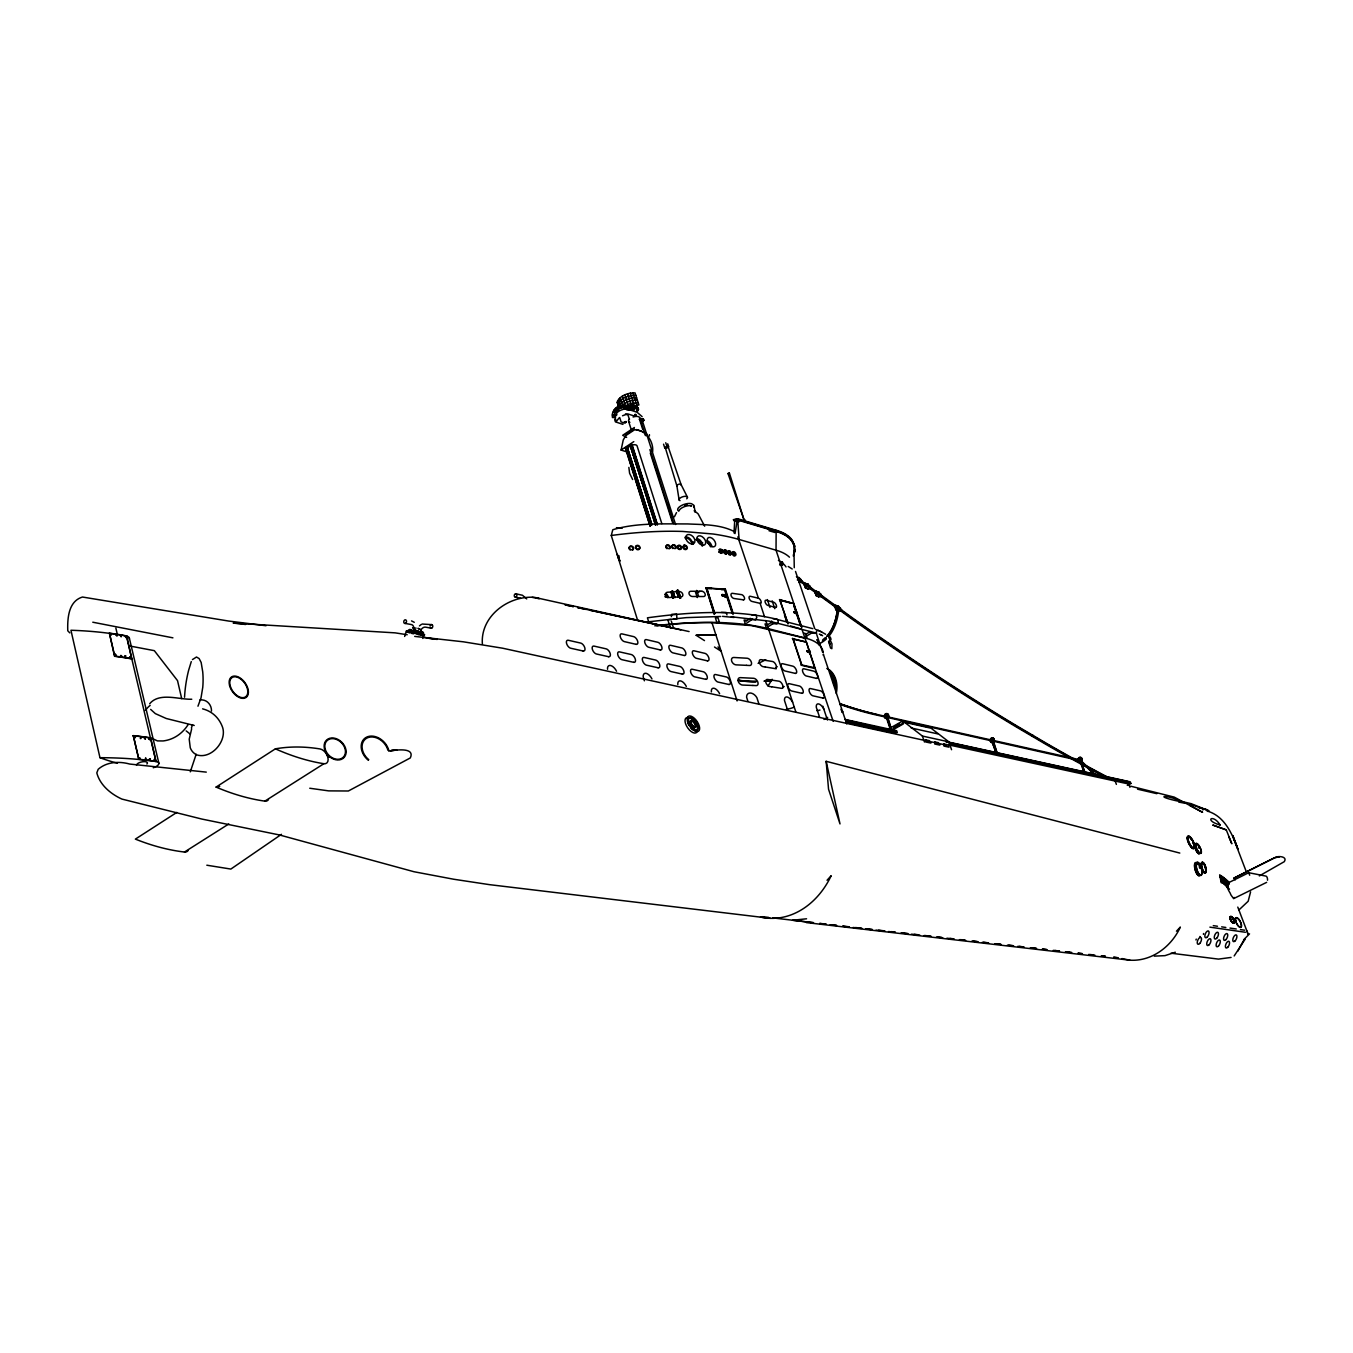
<?xml version="1.0" encoding="UTF-8"?>
<svg xmlns="http://www.w3.org/2000/svg" width="1353" height="1353" viewBox="0 0 1353 1353"><rect width="100%" height="100%" fill="white"/><g stroke="black" fill="none" stroke-linecap="round" stroke-linejoin="round"><path stroke-width="1.5" d="M1079.271 760.606L1079.271 758.745M794.262 567.685L793.907 545.699M482.395 644.282C480.095 616.342 508.491 595.252 534.553 597.366L689.1 631.563M1250.578 891.898L1248.176 901.25L1239.01 909.892M642.134 416.656L637.077 412.242L625.762 408.538L620.773 410.179A9.251 4.245 -17.5 0 0 617.086 412.648L615.514 415.405M733.986 532.964L734.78 519.67L737.453 519.129L776.148 530.714A88.03 35.482 -17.9 0 1 791.319 540.033M637.5 619.962L611.268 535.484L612.791 529.733C636.536 522.647 662.75 523.983 687.578 523.932C702.9 524.676 719.492 524.288 733.478 531.171M155.02 760.572L154.107 759.439L155.071 760.538M149.168 739.262L150.217 739.262M728.1 473.618L729.385 473.076L744.37 520.871L727.982 473.482L729.385 473.076M794.414 552.058L794.566 550.84L794.059 553.326M794.499 545.513L795.175 550.671L793.264 555.948M149.354 759.219L150.166 758.695M150.42 758.982L149.405 759.185M145.329 739.026L144.247 738.129L145.38 739.009M130.581 656.425L130.751 657.355M130.869 657.068L129.685 656.746M125.93 637.517L125.829 636.35M145.853 759.287L145.87 758.221M140.915 738.569L140.56 737.52M125.203 656.543L125.981 656.087L124.797 655.63M140.289 738.552L140.746 737.605M138.953 758.12L139.9 757.731L139.697 758.847M134.353 737.52L135.452 737.673M114.904 654.362L116.02 655.106L115.259 653.939M111.318 634.642L110.236 634.692L110.878 633.897M111.25 634.828L110.845 633.931M637.364 410.822L638.278 408.2L636.789 406.526L632.172 405.021L628.739 406.509A10.993 5.057 -17.6 0 0 626.743 407.777M638.261 409.925L638.176 407.879M615.463 414.83L615.547 417.401L612.469 417.519C610.846 409.333 619.319 403.752 626.862 406.035L622.887 406.204M735.017 533.589L737.453 519.129M671.325 616.68L671.832 614.296L676.635 614.076L676.906 618.93L673.405 619.234M626.388 451.767L621.095 450.059L623.243 439.979L625.779 435.615L634.489 429.831C645.888 429.628 653.905 441.619 652.603 451.784M636.586 397.731C629.923 397.562 621.112 400.285 618.744 407.118L619.133 408.285L617.205 402.281C619.556 395.448 628.367 392.708 635.031 392.894L638.904 404.97L628.722 406.999L624.866 394.907M1234.156 897.428L1233.564 898.51L1231.247 895.432A81.687 13.209 -83.1 0 1 1230.181 893.115L1229.776 892.473A87.776 15.475 85 0 1 1226.867 886.553L1226.681 883.644L1248.734 872.719L1266.002 876.118A3.095 1.37 84.1 0 1 1267.524 880.211M647.444 436.275L647.478 435.345M887.483 716.058L891.035 728.032M991.309 739.803L991.242 740.954M996.89 752.167L993.203 740.243M1080.946 759.946L1080.946 758.915M649.372 436.021L649.423 434.668M693.768 507.206L693.768 505.126L691.552 503.705A8.169 3.467 -17.8 0 0 681.32 505.582A8.169 3.467 -17.8 0 0 678.377 510.927M793.754 552.43L794.11 551.161M834.209 685.328L833.465 681.269L833.854 685.227M404.632 636.468L406.357 631.107L408.657 631.107M409.384 630.346L411.211 629.94L409.57 630.447M410.077 629.483C411.16 633.272 437.07 635.031 414.373 630.853M410.027 630.312L410.855 629.737M414.931 632.392L412.75 631.868L413.815 628.536A5.564 3.771 -65.4 0 0 411.38 624.562L405.291 623.445M415.642 631.141L414.847 629.991L415.98 630.447L415.27 631.276M415.083 631.225L415.625 630.244M417.316 630.904L417.333 632.308M418.162 632.46L416.995 632.054L418.094 631.377L418.128 632.477L417.214 632.054M418.449 631.58L417.587 632.257M418.567 631.225L420.36 632.037L417.062 631.902M422.204 632.933C420.749 631.191 423.557 633.086 421.612 632.747M422.407 632.866L421.781 631.648M422.559 631.902L422.018 632.883M422.796 638.447L423.827 635.234L422.44 634.692M191.686 728.777L189.217 739.161L190.266 747.786A30.798 19.213 -47.9 0 0 196.912 754.923C211.254 759.456 227.05 741.258 222.619 727.44A53.274 38.239 -50.8 0 0 205.132 709.598L202.595 708.837M190.299 771.836L196.168 754.281M827.41 636.248A86.778 46.137 67.3 0 0 837.422 608.613L837.761 607.615L838.945 608.461A87.336 46.408 67.3 0 1 828.882 636.248M842.496 712.49L840.923 709.276M191.399 727.965L192.6 724.65M650.083 526.165L625.407 448.232L627.454 447.657M639.377 419.278L641.677 418.635L675.587 524.49M191.28 661.617L188.659 670.192A52.953 19.737 -82.4 0 0 184.549 697.235M628.722 447.471L626.727 447.742L628.418 447.758M629.991 445.036L655.985 524.49M632.054 444.613L631.208 445.272A5.192 2.317 -17.5 0 1 637.026 445.78L661.82 523.611M793.467 554.662L794.346 552.312M197.961 706.215L201.022 697.877L202.764 687.307A30.24 10.452 89.3 0 0 202.73 671.883L201.157 662.463L199.111 658.556L196.489 657.017L192.447 659.587M149.118 738.975L150.014 738.941M888.126 717.293L888.363 716.819A2.503 2.063 -77.4 0 0 886.942 713.555A2.503 2.063 -77.4 0 0 884.372 716.058A2.503 2.063 -77.4 0 0 886.689 718.46L886.993 718.325A2.3 1.894 -77.4 0 1 884.862 716.126A2.3 1.894 -77.4 0 1 887.213 713.826A2.3 1.894 -77.4 0 1 888.532 716.819L887.805 716.633A2.114 1.742 -77.4 0 0 886.604 713.877A2.114 1.742 -77.4 0 0 884.439 715.991A2.114 1.742 -77.4 0 0 886.384 718.02L887.28 717.073L886.384 717.428M1249.546 933.841L1243.61 939.794M993.119 740.598L993.508 740.784A2.013 1.691 -77.5 0 0 992.324 738.163A2.013 1.691 -77.5 0 0 990.227 740.159A2.385 2.013 -77.5 0 0 992.409 742.509L992.984 741.19L992.138 741.529M993.085 740.937L994.167 740.954A2.182 1.843 -77.5 0 0 992.882 738.112A2.182 1.843 -77.5 0 0 990.599 740.277A2.182 1.843 -77.5 0 0 992.679 742.374L992.256 742.273M1081.047 759.946L1079.17 760.065M839.875 703.729A354.909 97.974 36.9 0 0 875.526 714.13L1081.335 760.115A1.911 1.657 -77.6 0 0 1080.168 757.612A1.911 1.657 -77.6 0 0 1078.138 759.523A1.911 1.657 -77.6 0 0 1080.015 761.367L1080.793 760.504L1079.998 760.843M1081.385 760.471L1081.385 758.61L1079.694 758.17M1081.622 760.724L1081.943 760.285A2.08 1.793 -77.6 0 0 1080.759 757.579A2.08 1.793 -77.6 0 0 1078.493 759.439M125.541 636.214L125.643 637.466M674.403 516.795L676.517 512.584M886.486 717.969L887.28 717.073M992.29 742.56L992.984 741.19M1080.117 761.333L1080.793 760.504M120.907 635.589L120.552 636.282M121.161 636.891L121.212 635.724M116.138 635.098L117.288 635.893L116.189 635.369M1237.809 951.176L1243.322 940.944M636.773 410.72L637.77 409.316L636.384 407.811L632.172 406.441L630.126 407.287M1245.301 938.948L1234.173 955.945M768.03 686.005L772.174 679.274M816.823 631.208L815.419 633.424L811.107 632.697M613.839 410.179L618.456 410.01C622.16 403.465 629.923 399.727 637.364 400.15M149.659 703.763C159.4 691.975 179.053 699.738 191.771 699.23M188.152 724.633L186.426 727.102A52.209 41.233 72.3 0 1 163.053 740.954L157.438 740.903L151.824 738.281M797.323 579.997L799.166 577.63L802.329 581.519L798.93 582.399L801.162 579.524L798.591 579.727M804.088 585.156L805.475 583.38L808.198 584.31L811.326 588.183L807.944 589.062L805.424 587.862L803.885 583.498L805.475 583.38M807.944 589.062L810.176 586.204M814.861 593.02L816.248 591.244L818.954 592.174L822.049 596.013L818.7 596.893L816.197 595.709L814.641 591.362L816.248 591.244M816.197 595.709L818.954 592.174M818.7 596.893L820.916 594.052M834.547 607.176L835.917 605.417L838.606 606.33L841.667 610.118L838.336 611.015L835.866 609.848L834.327 605.518L835.917 605.417M835.866 609.848L838.606 606.33L834.327 605.518M838.336 611.015L840.551 608.173M145.38 710.376L147.629 707.687A30.155 26.214 71.1 0 1 150.166 705.387M829.338 641.356L831.046 639.309L830.252 636.975M827.038 880.262L831.199 875.695A79.489 63.794 -81.3 0 1 760.487 917.03M1176.45 931.202L1180.34 927.059C1171.529 946.491 1151.877 961.56 1129.907 960.19L806.337 922.594M1248.734 872.719L1249.698 875.239M150.234 739.871L149.32 739.601M419.464 625.898L421.24 624.511M134.319 736.945L135.368 737.334M714.198 614.347L706.097 587.946L725.377 589.215L733.157 613.213M714.553 613.738L706.756 588.335L714.858 613.467M711.103 588.403L724.988 589.671M619.15 417.857L616.275 421.527L615.125 417.891M1191.181 803.682L1190.082 804.24L1208.973 810.802L1191.181 803.682L1181.084 801.331M721.267 589.096L725.022 589.485L733.055 614.533M721.927 594.677L726.003 594.66L726.054 596.098L722.299 595.861L721.927 594.677L724.43 594.846L725.191 597.18L726.426 597.265L726.054 596.098M722.299 595.861L726.375 595.827M724.43 594.846L726.003 594.66M725.191 597.18L726.426 597.265M667.756 447.843L667.317 446.744L665.355 447.843L676.889 485.896L679.121 499.967M721.437 589.604L725.377 589.215M734.104 617.475L722.519 616.359M615.311 408.318L619.928 408.166L623.801 406.137M621.467 408.116L625.34 406.086M423.827 635.234L422.948 635.335M423.878 634.692L420.952 633.492M696.66 593.307L700.076 591.193M746.061 621.247L750.272 618.287M109.407 633.153L114.531 656.273A255.632 99.243 -11.5 0 1 131.816 658.945L126.675 635.944A254.821 100.646 -11.3 0 0 109.407 633.153L114.751 656.12A255.632 99.259 -11.5 0 1 132.053 658.776M746.687 623.175L752.302 619.234M281.475 834.327L230.856 869.066L206.823 865.21M126.675 635.944L126.438 636.096A254.821 100.646 -11.3 0 0 70.948 630.261L99.97 757.697A274.744 112.587 -14.3 0 0 117.423 763.227M406.949 631.851L409.655 632.9M156.238 761.384A259.286 92.867 -12.1 0 0 138.818 759.287L133.304 735.626A258.457 94.355 -11.9 0 1 150.69 737.859L156.001 761.536A8.575 3.281 -13 0 1 153.278 767.777M150.69 737.859L150.454 738.011A258.44 94.338 -11.9 0 0 133.068 735.778M634.405 427.497L622.701 435.294L626.625 437.391M625.475 434.719L634.185 428.918M621.095 450.059L633.813 441.636M782.863 564.573L782.338 564.928A77.104 30.764 -17.8 0 0 781.763 561.647M663.545 444.19L664.678 447.674L666.877 446.219L668.72 446.811M176.803 812.409L135.385 839.114A241.866 152.534 53 0 0 184.465 852.035A7.983 5.243 56.5 0 0 188.185 850.428M216.091 787.091L275.403 748.835A264.224 166.808 60.8 0 1 320.069 748.953A8.253 5.023 56.9 0 1 327.832 757.274A8.253 5.023 56.9 0 1 323.891 763.718L264.85 801.128A246.584 148.745 53.5 0 1 216.091 787.091A260.3 169.903 60.9 0 1 219.693 786.465M184.465 852.035L228.775 823.977M718.883 552.109L722.417 549.893M766.897 625.187L771.498 622.329M767.523 627.099L773.662 623.293M793.315 603.438L779.429 599.717L793.602 603.523L801.433 626.963M793.89 611.962L797.103 612.452L797.069 613.839L793.89 611.962L795.767 612.452L797.052 615.209L795.767 612.452M794.262 613.095L797.475 613.586M797.103 612.452L795.361 612.689M801.669 629.162L790.609 625.982M802.058 629.619L833.177 721.335M792.317 638.565L806.219 642.049M792.706 639.022L806.489 642.134L814.658 668.078M1235.204 879.89L1233.818 878.182L1274.847 857.667C1278.061 855.536 1287.802 856.398 1284.352 861.624L1259.322 875.932M806.828 650.742L810.041 651.199L810.007 652.586L806.828 650.742L808.688 651.199L809.99 653.989L808.688 651.199M807.217 651.892L810.43 652.349M808.282 651.453L810.041 651.199M801.297 664.864L815.081 667.841M801.162 665.202L815.047 668.534M805.441 634.439L810.176 631.682M806.067 636.316L812.375 632.646M824.011 719.458L827.664 717.378M841.921 712.05L842.834 711.526M885.995 730.417L902.299 721.2L926.568 726.646M893.589 727.085L899.052 724.007M951.565 749.714L948.825 741.833L931.118 728.235L904.599 722.299L890.223 730.417L890.95 732.328M892.371 730.096L903.263 723.973L902.299 721.2M634.912 415.472L635.741 414.492L634.845 414.475M635.149 415.422L636.079 415.946L634.269 415.912M626.219 422.39L625.915 421.443L624.443 422.846L626.185 421.899L624.139 421.899M642.878 421.003L641.643 419.548L643.402 419.092L643.74 420.529L641.982 420.986M643.402 419.092L641.948 420.495L641.643 419.548M1081.842 760.285A2.266 1.962 -77.6 0 0 1080.455 757.308A2.266 1.962 -77.6 0 0 1078.037 759.574A2.266 1.962 -77.6 0 0 1080.269 761.756L1080.506 761.638A2.08 1.793 -77.6 0 1 1078.612 760.504M625.424 405.917L630.667 403.532L638.142 402.568M1127.286 785.383L1130.888 783.488L1130.279 781.831L946.643 741.664M1226.275 829.879L1212.981 825.11L1226.275 829.879L1231.822 843.765L1228.862 836.915M1237.268 847.468L1232.803 835.579L1238.012 849.295C1232.279 834.226 1224.972 816.772 1208.28 811.377M1233.818 878.182L1274.272 857.937L1278.484 856.973L1276.251 857.176M744.708 520.99C747.634 518.909 740.801 520.82 744.065 521.176M1233.716 898.578L1266.645 882.359M622.532 415.76L627.691 413.883L634.54 416.098M640.764 419.531L641.677 418.635M422.102 624.037L431.607 624.612M145.6 758.001L145.295 759.033M992.239 742.053L992.138 742.087A2.013 1.691 -77.5 0 1 990.227 740.159A2.385 2.013 -77.5 0 1 992.628 737.842A2.385 2.013 -77.5 0 1 994.049 740.954M993.017 741.698L991.242 741.309M1079.728 758.509L1081.132 759.337M1080.827 760.978L1078.679 759.76L1080.506 758.458M631.208 405.782L637.077 407.422L638.565 409.096M620.723 406.238L615.378 410.111L614.008 417.468M622.262 406.188L618.372 408.217L615.919 412.327L612.841 412.428M1175.317 952.224L1165.001 955.641L1154.227 956.131M1231.078 957.434L1218.461 959.108L1170.988 953.205M794.211 544.413L791.911 539.796A88.638 35.719 -17.9 0 0 776.656 530.393L737.791 518.774L733.326 519.687L737.453 521.768M733.63 520.617L738.095 519.704L776.943 531.323A88.655 35.702 -17.9 0 1 792.198 540.71L793.348 542.502M792.757 542.722L791.64 540.929A88.046 35.449 -17.9 0 0 776.47 531.611L737.757 520.059L735.085 520.601L739.076 521.801M786.364 709.243L790.101 708.566A65.857 52.513 -76.1 0 0 794.059 707.23M993.812 741.41L993.609 739.212L992.172 738.721M388.632 751.084C394.788 750.137 415.54 746.788 410.297 757.951L348.364 790.998L328.678 790.879L309.752 788.241M390.307 750.763L395.161 750.188L391.288 750.441M656.932 625.813L677.498 623.818A253.89 92.275 -16.5 0 1 711.949 622.634L751.744 625.61L805.458 638.312M837.422 608.613L838.945 608.461M806.557 918.788L792.554 920.277L813.542 922.695L772.58 917.875M532.152 597.349L538.731 598.466M670.817 619.488L667.824 619.742L670.428 628.063M886.063 717.462L887.094 716.769L890.46 728.506M802.329 581.519L801.551 582.517M810.548 589.181L811.326 588.183M821.271 597.011L822.049 596.013M992.713 738.67L990.87 739.668L991.664 741.579M991.817 741.562L996.315 752.606M840.889 611.116L841.667 610.118M413.528 627.538L412.564 627.978L416.064 628.13M612.385 414.931L617.002 414.762M696.169 635.284L715.889 634.878L696.169 635.284L704.49 640.612M625.39 408.149L633.052 407.896L634.642 409.688L626.98 409.959L621.348 406.238L629.027 406.001L633.052 407.896M617.12 406.982L631.141 406.627M619.184 406.289L629.027 406.001M720.659 616.478L686.191 617.628L648.662 621.788L647.427 617.814C690.436 611.894 734.899 609.121 777.485 619.386L778.279 621.788L776.926 624.071L772.445 623.429L771.65 621.027M666.319 448.333L665.372 448.029M410.044 630.955C404.429 630.955 425.282 635.234 422.051 633.373M423.168 634.692L424.69 634.76L422.593 633.931M407.913 631.191L407.422 631.513M643.707 420.039L642.506 419.075M721.403 612.368L726.189 612.503L726.984 614.955M705.792 588.217L711.526 588.504L706.452 588.606M635.809 395.313C629.145 395.127 620.334 397.867 617.983 404.699L618.372 405.866M751.355 614.702L756.006 615.141L756.801 617.56L755.583 619.894L750.949 619.454M773.003 618.744L775.151 618.845M731.313 616.765L769.079 621.112L816.806 633.204M616.427 527.687L622.262 528.177M199.956 699.991C206.569 698.994 211.711 704.693 211.491 711.052M423.709 634.895L416.047 633.593M206.282 772.123L129.736 764.056C119.149 761.13 106.786 761.705 98.194 769.282L96.807 772.867C99.97 785.095 110.845 794.042 121.905 799.082L201.834 819.055L279.513 834.97L414.018 871.738L453.678 879.23L489.431 884.642L770.483 918.332M411.211 629.94L409.655 629.433M415.98 630.447L414.779 630.143M409.485 630.278L410.974 630.718L409.993 630.413M418.026 631.547L417.316 631.124M422.914 632.105L421.358 631.597M414.694 636.4L463.369 641.812L502.623 648.205L946.221 745.131M853.066 927.481L861.404 928.429M865.582 928.902L871.839 929.629M876 930.103L884.338 931.05M888.515 931.524L894.773 932.251M901.03 932.961L907.288 933.671M911.448 934.162L919.803 935.109M923.964 935.583L930.221 936.293M936.479 937.02L942.737 937.73M946.914 938.204L953.155 938.931M959.412 939.642L965.67 940.352M971.928 941.062L978.185 941.789M982.363 942.263L988.62 942.973M994.878 943.701L1001.135 944.411M1007.376 945.121L1013.634 945.832M1017.811 946.322L1024.069 947.032M1030.326 947.743L1036.584 948.47M1042.842 949.18L1047.002 949.654M1053.26 950.364L1059.517 951.091M1065.775 951.802L1069.952 952.275M1078.29 953.239L1082.451 953.713M1088.708 954.423L1092.886 954.897M1105.401 956.334L1101.224 955.861L1105.316 956.317M245.654 624.494L233.19 623.073L395.228 632.866L407.219 634.743M819.85 923.406L826.142 924.133M832.433 924.86L836.628 925.351M842.936 926.078L849.227 926.805M855.519 927.532L861.827 928.259M866.021 928.733L872.313 929.46M878.621 930.188L884.913 930.915M891.204 931.642L895.415 932.116M901.707 932.843L907.998 933.57M914.307 934.297L918.501 934.788M924.792 935.515L931.101 936.225M937.392 936.952L941.587 937.443M949.992 938.407L954.186 938.897M960.478 939.625L964.672 940.098M973.078 941.079L977.272 941.553M983.563 942.28L987.775 942.77M996.163 943.734L1000.357 944.208M1008.763 945.189L1012.957 945.662M1019.249 946.39L1023.46 946.88M1031.849 947.844L1036.043 948.335M1042.351 949.062L1046.545 949.535M1054.934 950.499L1059.145 950.99M1065.437 951.717L1071.728 952.444M1078.037 953.172L1082.231 953.645M1090.619 954.609L1094.814 955.1M762.585 916.691L768.589 917.402M819.681 923.507L825.939 924.251M830.116 924.759L836.374 925.503M842.631 926.247L848.889 927.008M266.017 625.729L228.505 621.027L82.482 597.028C68.343 601.273 67.379 618.473 67.768 630.786L69.815 632.9M690.436 505.684L691.654 505.904A7.425 3.146 -17.8 0 0 684.043 506.817A7.425 3.146 -17.8 0 0 679.037 510.944M746.349 620.317L744.082 620.012L745.604 624.714M428.969 638.379L435.091 639.225M422.424 634.76L413.832 633.153M421.713 635.217L418.026 634.658M1209.903 927.143L1245.403 932.268M1213.286 925.638L1217.463 926.247M1221.641 926.856L1225.818 927.465M1229.995 928.073L1236.27 928.987M1240.447 929.596L1244.625 930.204M423.218 637.246L437.205 639.445M413.578 630.684L408.369 630.16L409.621 630.633M431.539 628.249L425.535 627.149A5.53 3.738 -65.5 0 0 420.986 629.838C423.709 636.079 413.561 631.276 419.041 633.018M129.803 646.007L154.327 650.658L177.531 680.644L181.708 698.672M1178.751 802.075L1184.416 803.158M92.782 622.211L172.913 637.838M515.375 597.163L520.719 598.246M1121.908 958.567L1129.907 960.19M515.781 593.781L522.478 595.269L526.723 598.939M565.25 604.876L573.469 606.634L565.317 604.943M577.596 607.514L668.162 626.929M577.697 607.615L585.95 609.391M590.077 610.288L680.83 629.855M904.599 722.299L922.408 736.066L948.825 741.833M845.168 719.458L896.684 730.738L897.31 732.582L845.794 721.352M845.625 719.847L894.942 731.483M945.781 741.748L1114.246 778.584M1116.191 779.007L1127.81 781.544L1129.958 787.311M1108.395 778.06L1112.504 778.956M1120.369 780.681L1124.242 781.527M949.332 743.913L1130.888 783.488M846.572 722.688L895.585 733.343M948.774 744.894L1128.723 784.013M414.204 633.339L406.357 631.107M411.498 633.339L413.612 633.813M911.161 727.982L937.646 733.85M767.016 624.325L765.02 623.885L766.542 628.536M1137.569 789.188L1156.832 793.67M760.115 603.353L751.997 601.442A2.943 1.573 56.3 0 1 749.224 598.5A2.943 1.573 56.3 0 1 750.289 596.284L758.424 598.212A2.943 1.387 58.7 0 1 761.012 601.256A2.943 1.387 58.7 0 1 760.115 603.353L764.513 616.697M412.039 632.866L408.454 631.952M992.138 741.427L991.242 740.429M886.401 717.327C883.543 717.75 885.792 712.574 887.433 715.196M411.532 620.909L414.272 622.295M194.223 725.479L166.284 718.511L155.341 713.623L150.673 709.412M775.929 619.133L812.764 628.655M826.159 761.316L840.01 823.926L828.543 789.205L826.159 761.316L1179.816 853.066M791.285 603.252L779.818 600.174L788.055 623.513M421.121 632.392L422.051 632.764M805.221 637.618L807.031 638.126L806.016 635.064M1130.702 786.194L1174.252 797.12L1202.597 812.324L1189.845 805.458M803.699 633.035L805.509 633.542M781.493 564.387L779.937 563.947L780.427 565.419M611.268 535.484A251.54 98.668 -16.4 0 1 682.69 531.441L713.132 534.012A248.834 97.67 -16.4 0 1 739.093 539.475L776.03 550.197A88.909 35.313 -17.8 0 1 789.442 557.182M768.961 530.714L774.931 532.49M627.488 406.052L633.119 409.739M625.965 406.103L631.58 409.807M624.426 406.154L630.041 409.858M1084.785 773.307L1080.151 760.098L1081.148 760.521M1222.638 881.885C1216.296 879.23 1232.262 888.701 1222.791 882.308M1222.013 878.385C1214.216 872.871 1232.752 887.094 1221.844 877.962M1222.266 880.076C1215.924 877.404 1231.89 886.908 1222.419 880.499M1221.404 876.152C1215.062 873.446 1231.044 883.035 1221.573 876.558M636.113 429.544L643.825 431.996L647.191 434.448M664.678 447.674L666.522 448.266M421.459 632.578L422.44 632.832M637.686 409.08L637.99 410.5L636.671 408.707L632.477 407.338L631.885 405.528M622.955 424.368L615.378 421.848L614.668 419.582M796.427 576.682L799.166 577.63M815.538 629.433L819.258 630.836M418.111 631.563L416.842 630.988M888.295 717.276L887.585 717.073M820.442 631.361L825.634 634.253M819.36 634.1L821.711 635.115M818.091 630.329L821.609 631.868M623.615 422.948L621.044 421.798L619.691 417.519M625.458 413.933L628.012 415.1L629.382 419.362M420.14 629.466C423.218 630.786 415.202 626.929 418.838 628.841M820.527 634.608L822.607 635.724M121.635 655.647L120.518 655.478M788.207 566.467L792.215 568.987M992.476 738.789L993.254 739.668M886.147 717.259L885.927 715.077L887.636 715.788M714.485 647.005L721.149 651.267L717.986 646.92M625.001 406.83L628.519 409.908M821.153 596.081L839.131 609.002M840.754 610.186L852.052 618.304A2477.343 645.855 51.8 0 0 1016.069 726.003L1046.072 743.66A2477.867 645.939 51.8 0 0 1110.728 779.193M797.374 577.849L852.965 618.253A2478.51 645.719 51.8 0 0 1016.999 726.003L1047.019 743.676A2478.51 645.719 51.8 0 0 1111.659 779.227M804.426 583.803L798.118 579.135L795.53 571.456M810.43 588.251L814.929 591.565M798.236 580.065L852.204 619.251A2478.933 646.328 51.8 0 0 1016.306 726.967L1046.343 744.624A2478.933 646.328 51.8 0 0 1103.642 776.284M186.156 730.874L190.198 734.104M1228.456 887.094L1226.156 885.403M1228.253 885.2L1225.784 883.035L1228.423 885.674M1229.167 884.338L1225.463 881.074L1228.118 883.712M1228.744 881.868L1225.04 878.587L1226.241 886.181L1229.505 889.209M814.641 591.362L815.758 592.411M1095.22 774.559L1080.607 760.234L1085.275 773.087M1080.151 760.098L1094.915 774.576M1094.881 775.151L1080.151 760.707L875.645 714.841A355.484 98.177 36.9 0 1 839.942 704.423M637.398 408.166L636.096 406.898L636.671 408.707M992.747 738.958L993.322 739.973M828.662 637.043L831.977 643.825L831.858 648.696L830.573 648.053L828.56 641.17M632.629 479.52L629.602 473.262L628.857 467.411M704.676 526.199L698.148 513.886L694.224 510.571L695.256 512.212L694.055 506.107M617.323 554.409L618.017 556.201M687.442 497.16L681.049 484.509L668.264 447.048M737.825 536.887L758.424 598.212M1247.517 932.995L1248.159 934.297L1237.792 907.102M1233.479 838.217L1246.062 871.129M792.452 541.809L793.619 544.616M1115.904 778.685L1116.529 780.36M1114.551 779.413L1116.394 784.385M1080.303 760.301L1084.937 772.918M1079.812 760.521L1083.685 771.464M619.065 558.4L618.541 557.081L618.997 558.857M992.831 741.156L996.823 752.369M992.442 740.97L996.434 752.183M991.952 741.207L995.876 752.64M618 556.81L618.71 558.586L617.323 554.561M619.065 555.846L619.048 556.455M922.408 736.066L924.471 742.036M619.184 559.398L619.928 561.258L619.42 559.482M891.762 729.656L892.405 731.516M887.162 717.039L890.984 728.269M886.722 716.836L890.545 728.049M886.198 717.09L889.986 728.54M794.871 549.775L795.175 550.671M798.676 580.809L814.709 628.57M816.722 634.54L822.725 652.467M823.402 654.446L846.724 723.923M776.639 530.41L776.943 531.323M776.148 530.714L776.03 550.197L801.839 627.504M793.94 605.315L800.181 624.004M793.839 605.721L800.367 625.255M809.229 651.672L809.99 653.989M794.296 611.708L794.668 612.858M807.234 650.505L807.623 651.656M617.205 402.281L617.611 403.448M822.844 706.215L827.444 720.033M819.495 716.989L816.333 707.45A6.816 3.23 60 0 1 818.65 703.932A6.816 3.23 60 0 1 823.859 709.124M793.129 638.785L801.703 664.627M779.835 599.48L787.953 623.936M792.74 638.328L801.568 664.949M785.028 615.903L786.989 621.805M784.419 614.769L786.922 622.295M772.157 600.833L774.779 608.698M767.388 599.582L769.975 607.429M737.791 518.774L738.095 519.704M765.764 620.52L795.801 711.847M787.683 710.274L784.52 700.617A7.053 3.535 59.1 0 1 787.125 696.998A7.053 3.535 59.1 0 1 792.638 702.207M724.65 589.942L732.091 612.892M725.343 595.202L726.104 597.536M758.762 703.509L756.868 697.658A7.154 4.702 52.4 0 0 750.306 693.007A7.154 4.702 52.4 0 0 746.619 697.302L747.888 701.209M722.248 594.424L722.637 595.591M667.722 443.801L668.568 446.372M665.744 442.735L666.877 446.219M706.097 587.946L714.502 614.076M711.949 622.634L737.097 700.939M643.436 419.582L643.74 420.529M696.71 590.398L698.622 596.385M638.21 408.589L638.498 409.485M632.849 392.81L636.722 404.885M641.931 421.848L642.269 423.286L641.965 422.339M636.789 406.526L637.077 407.422M656.746 469.457L659.943 479.436M667.621 503.401L672.086 517.37M637.517 409.959L637.804 410.855M639.665 417.637L645.432 435.632M649.914 449.619L673.591 523.594M695.341 591.565L697.269 597.552M642.641 429.104L639.445 419.126A5.835 2.672 -17.6 0 0 638.413 416.656A5.835 2.672 -17.6 0 0 633.119 417.028M650.303 453.086L672.678 523.002M630.295 393.131L634.168 405.223M635.741 414.492L636.079 415.946M632.172 405.021L632.477 405.917L629.027 407.405A10.993 5.057 -17.6 0 0 628.316 407.811M627.572 393.841L631.445 405.934M622.346 396.226L626.185 408.318M628.621 421.375L631.158 429.375M620.181 397.731L622.498 405.004M618.541 399.321L620.858 406.577M625.035 421.916L625.34 422.863M631.969 444.393L657.473 524.592M678.343 590.365L680.339 596.572M631.631 444.274L657.27 524.879M678.005 590.28L680.745 598.297M631.377 444.274L656.797 524.271M677.752 590.28L680.305 598.28M617.526 400.877L619.843 408.116M631.124 444.308L656.526 524.321M677.498 590.314L680.035 598.314M630.853 444.376L656.256 524.389M677.21 590.398L679.121 596.402M676.957 590.5L678.851 596.504M630.363 444.613L655.765 524.609M676.72 590.618L678.614 596.622M630.177 444.748L655.579 524.761M676.517 590.754L678.665 597.333M630.058 444.9L655.478 525.252M676.399 590.906L678.462 597.299M627.352 447.42L651.52 523.577L627.2 447.353M672.948 591.312L674.944 597.519M674.893 597.654L672.796 591.261L674.487 597.231M626.997 447.319L651.689 525.268M626.76 447.319L651.453 525.268M672.34 591.244L674.251 597.231M626.49 447.353L651.182 525.319M672.069 591.278L673.98 597.282M626.219 447.437L650.911 525.387M671.798 591.362L673.693 597.366M625.965 447.539L650.658 525.505M671.545 591.464L673.439 597.468M625.746 447.674L650.421 525.624M671.308 591.599L673.304 598.297M625.56 447.809L650.319 526.334M671.122 591.735L673.084 598.263M670.953 592.124L672.847 598.111M671.308 621.078L673.439 627.809M644.366 680.813L643.216 677.041A7.323 3.755 58.7 0 1 646.142 673.337A7.323 3.755 58.7 0 1 651.96 678.952M793.907 543.5L794.803 546.409M793.315 543.703L794.211 546.595M129.33 638.041L158.876 763.278M115.868 628.13L117.305 634.253M133.304 735.626L138.818 759.287M737.757 520.059L739.093 539.475M876.101 714.299A355.535 98.126 36.9 0 1 840.399 703.881M826.226 637.601A86.778 46.137 67.3 0 1 822.336 641.085M826.446 638.87A87.336 46.408 67.3 0 1 819.394 643.69M837.744 607.598A85.696 45.545 67.3 0 1 826.7 636.265M825.465 637.517A85.696 45.545 67.3 0 1 822.861 639.698M323.891 763.718A250.051 145.786 53.8 0 1 275.403 748.835M268.486 799.572A8.135 5.124 56.7 0 1 264.85 801.128M430.119 625.898A1.86 1.37 -79.5 0 1 432.267 624.9A1.86 1.37 -79.5 0 1 432.199 627.809A1.86 1.37 -79.5 0 1 430.102 627.285M136.518 765.291A5.598 2.148 -13 0 1 142.978 761.705A5.598 2.148 -13 0 1 146.919 764.039M129.228 639.005A8.422 3.552 -12.4 0 0 126.438 636.096L156.001 761.536A259.286 92.85 -12.1 0 0 99.97 757.697M368.777 759.693A14.917 11.331 46 0 1 367.069 737.994A14.917 11.331 46 0 1 387.922 750.222M368.354 760.318A15.898 12.076 46 0 1 366.528 737.182A15.898 12.076 46 0 1 388.751 750.222M329.151 757.24A12.363 9.471 45.1 0 1 326.851 754.957M687.814 719.272A7.188 3.501 55.5 0 1 695.814 723.009A7.188 3.501 55.5 0 1 694.765 730.535M693.531 730.062A7.188 3.501 55.5 0 1 690.943 727.982M688.795 724.937A7.188 3.501 55.5 0 1 688.068 723.314M697.387 730.857A8.981 4.38 55.5 0 1 691.282 731.618A8.981 4.38 55.5 0 1 685.108 721.876A8.981 4.38 55.5 0 1 689.083 717.766M887.348 717.597A1.691 1.387 -77.4 0 1 885.42 716.278A1.691 1.387 -77.4 0 1 887.28 714.469A1.691 1.387 -77.4 0 1 887.923 717.022M1203.02 809.652A3.027 2.706 -79 0 1 1207.366 811.428M1199.333 808.316A3.044 2.706 -79 0 1 1202.885 809.77M1199.519 875.865A6.951 2.452 74 0 1 1195.494 870.994A6.951 2.452 74 0 1 1194.987 863.028M1195.511 862.571A6.951 2.452 74 0 1 1198.504 865.108M1199.215 866.613A6.951 2.452 74 0 1 1199.807 868.305M1199.401 875.459A6.528 2.3 74 0 1 1195.917 871.67A6.528 2.3 74 0 1 1194.817 864.229M1195.139 863.4A6.528 2.3 74 0 1 1197.709 864.195M1199.147 853.98A5.615 1.877 63.9 0 1 1196.948 852.035M1196.187 850.885A5.615 1.877 63.9 0 1 1195.494 849.599A5.26 1.759 63.9 0 0 1196.255 850.766M1194.936 848.263A5.615 1.877 63.9 0 1 1194.462 844.204M1195.375 843.866A5.615 1.877 63.9 0 1 1196.779 844.864M1198.318 846.944A5.615 1.877 63.9 0 1 1199.012 848.23M1199.029 853.675A5.26 1.759 63.9 0 1 1196.965 851.849M1194.699 847.096A5.26 1.759 63.9 0 1 1194.631 844.492M1195.494 844.171A5.26 1.759 63.9 0 1 1196.813 845.118M1200.043 852.711A5.26 1.759 63.9 0 1 1199.874 853.337M1194.09 846.132A6.511 2.08 64.2 0 1 1190.741 846.488A6.511 2.08 64.2 0 1 1187.393 837.473A6.511 2.08 64.2 0 1 1191.908 840.264M1193.82 844.796A6.511 2.08 64.2 0 0 1192.686 841.769A6.934 2.216 64.2 0 1 1192.551 848.517A6.934 2.216 64.2 0 1 1187.139 838.2A6.934 2.216 64.2 0 1 1191.976 840.128M1246.739 930.932A23.491 5.581 -19.7 0 1 1247.381 932.251M1235.357 921.173A5.141 1.996 63 0 1 1235.374 918.518M1235.171 921.072A5.48 2.131 63 0 1 1235.204 918.23M1199.925 936.462A3.687 1.708 -67 0 1 1200.094 937.071M1195.984 939.997A3.687 1.708 -67 0 1 1196.238 939.1M1203.443 934.382A3.687 1.708 -67.1 0 1 1203.561 933.519M629.872 422.356A5.835 2.672 -17.6 0 1 629.5 419.075M627.403 447.792A5.192 2.317 -17.5 0 1 629.957 445.78M627.302 407.913A10.147 4.668 -17.6 0 1 628.502 407.118M680.035 500.644A4.397 1.877 -17.8 0 1 680.305 497.938A4.397 1.877 -17.8 0 1 686.005 496.365A4.397 1.877 -17.8 0 1 686.715 498.8M677.058 486.116A2.199 0.947 -17.8 0 1 678.885 484.239A2.199 0.947 -17.8 0 1 680.948 485.034M771.295 680.576A91.886 34.299 -18.5 0 1 764.276 681.236M756.276 681.591A91.886 34.299 -18.5 0 1 738.772 680.356M781.916 563.66A38.222 15.373 -18.3 0 1 780.14 564.911M782.355 563.727A38.865 15.627 -18.3 0 1 780.546 564.996M654.784 625.813A253.535 92.156 -16.6 0 1 768.555 628.722L805.424 638.109A90.55 33.318 -17.9 0 1 823.199 652.4M765.73 659.689A33.081 12.38 -18 0 1 758.103 663.376M771.244 680.373A91.903 34.315 -18.5 0 1 764.242 681.033M756.226 681.388A91.903 34.315 -18.5 0 1 738.721 680.153M823.402 654.226A34.857 12.803 -18.3 0 1 823.3 655.275M778.432 560.446A81.856 32.404 -17.8 0 1 786.042 566.941M772.208 680.474A91.886 34.315 -18.5 0 1 767.946 680.948M755.769 681.658A91.886 34.315 -18.5 0 1 738.248 680.424M686.292 546.511A5.497 3.704 47.6 0 1 684.178 544.616M684.855 537.885A5.497 3.704 47.6 0 1 691.907 544.177M702.647 542.671A5.463 3.315 51.9 0 0 702.562 545.885A5.48 3.518 49.8 0 0 696.558 538.511M707.196 542.485A5.463 3.315 51.9 0 1 710.511 546.815M693.396 543.974A5.48 3.518 49.8 0 1 693.176 541.64M696.034 539.559A5.48 3.518 49.8 0 1 701.97 545.868M630.194 550.011A2.232 1.81 32.6 0 1 629.331 547.153A2.232 1.81 32.6 0 1 632.392 547.119A2.232 1.81 32.6 0 1 632.73 549.978M635.724 548.506A2.232 1.81 32.7 0 1 637.094 545.868A2.232 1.81 32.7 0 1 639.614 548.455A2.232 1.81 32.7 0 1 636.519 549.318M672.796 548.54A2.216 1.624 42.6 0 1 671.731 546.697M671.764 546.223A2.216 1.624 42.6 0 1 674.335 545.614A2.216 1.624 42.6 0 1 675.435 548.489M666.961 548.692A2.216 1.641 42.5 0 1 666.183 547.864M665.947 547.356A2.216 1.641 42.5 0 1 667.875 545.445A2.216 1.641 42.5 0 1 669.583 548.557M677.954 548.625A2.216 1.573 45.2 0 1 678.327 545.716A2.216 1.573 45.2 0 1 681.066 548.236A2.216 1.573 45.2 0 1 678.377 549.014M683.603 548.625A2.199 1.556 45.3 0 1 684.094 545.783A2.199 1.556 45.3 0 1 686.766 548.371A2.199 1.556 45.3 0 1 684.009 549.03M725.715 554.07A2.182 1.235 54 0 1 724.464 553.36M724.092 552.92A2.182 1.235 54 0 1 723.889 550.367A2.182 1.235 54 0 1 726.29 551.753A2.182 1.235 54 0 1 726.071 554.07M719.018 549.707A2.182 1.252 53.9 0 1 721.724 551.364A2.182 1.252 53.9 0 1 720.608 553.225M719.762 552.667A2.182 1.252 53.9 0 1 719.086 551.753M732.683 552.176A2.165 1.15 55.8 0 1 735.068 554.358A2.165 1.15 55.8 0 1 733.867 555.812M733.461 555.559A2.165 1.15 55.8 0 1 732.717 554.764M727.762 552.937A2.182 1.15 55.7 0 1 728.878 551.381A2.182 1.15 55.7 0 1 730.705 554.307A2.182 1.15 55.7 0 1 728.641 554.341M685.244 536.989A5.497 3.704 47.5 0 1 690.351 539.086A5.497 3.704 47.5 0 1 692.195 544.38M707.196 540.642A5.463 3.315 51.9 0 1 711.881 546.764M665.49 597.214A2.131 0.93 60.3 0 1 664.915 596.267M665.033 594.271A2.131 0.93 60.3 0 1 666.505 595.371A2.131 0.93 60.3 0 1 667.249 597.485M667.012 597.417A2.131 0.93 60.3 0 1 665.439 594.305A2.131 0.93 60.3 0 1 667.401 594.982A2.131 0.93 60.3 0 1 667.638 597.62M711.39 691.907A7.103 3.535 59.3 0 1 714.063 688.271A7.103 3.535 59.3 0 1 719.627 693.7M607.531 669.261A7.442 3.873 58.4 0 1 610.609 665.524A7.442 3.873 58.4 0 1 616.545 671.223M677.819 684.584A7.205 3.653 59 0 1 680.61 680.914A7.205 3.653 59 0 1 686.309 686.428M538.071 598.652A1.691 1.285 -78.6 0 1 539.357 598.719M782.727 687.95A4.127 1.979 59.6 0 1 784.216 686.597M776.199 668.805A4.11 1.962 59.4 0 1 777.062 666.64M781.882 562.087A77.07 30.747 -17.8 0 1 782.423 565.368M782.524 562.138A77.679 30.967 -17.8 0 1 782.913 563.778M684.669 505.498A5.226 2.216 -17.8 0 1 687.256 504.94M829.947 672.627A21.783 17.572 -77.1 0 1 835.021 687.375M819.969 710.037A21.783 17.572 -77.1 0 1 816.874 710.646M826.818 668.433A23.052 18.587 -77.1 0 1 835.731 691.282A21.783 17.572 -77.1 0 0 835.917 687.595M829.101 669.583A23.035 18.587 -77.1 0 1 836.255 693.48M833.651 677.024A21.783 17.572 -77.1 0 1 835.883 685.717M943.887 743.964L944.005 746.112L948.994 747.144L947.523 744.742L943.887 743.964M934.669 741.867L934.771 744.032L939.828 745.08L938.356 742.679L934.669 741.867M925.689 739.837L925.79 742.002L930.881 743.068L929.393 740.649L925.689 739.837M1032.829 735.322L1032.153 736.269L1032.829 735.322M808.198 584.31L805.424 587.862L805.018 584.547L808.198 584.31M833.617 680.238L832.095 676.348L833.617 680.238M1181.372 801.839C1150.067 795.496 1167.859 793.991 1181.372 801.839M1278.467 856.787L1276.691 857.075L1278.467 856.787M1220.118 825.009C1203.223 820.256 1213.066 813.305 1220.118 825.009M1278.01 856.872L1279.109 856.72L1278.01 856.872M395.431 750.188L393.706 750.323L396.801 750.086L395.431 750.188M679.341 591.565L667.503 592.225A3.027 2.402 37.4 0 0 665.659 595.083A3.027 2.402 37.4 0 0 669.177 597.502L681.016 596.842A3.01 2.249 43.3 0 0 682.724 594.136A3.01 2.249 43.3 0 0 679.341 591.565M701.886 591.278L690.825 591.261A3.01 2.232 43.5 0 0 689.117 593.95A3.01 2.232 43.5 0 0 692.499 596.504L703.577 596.521A2.994 2.046 48.4 0 0 705.099 593.967A2.994 2.046 48.4 0 0 701.886 591.278M719.525 622.634L716.904 622.566L715.382 617.831L718.003 617.898L719.525 622.634M752.911 685.464L742.679 685.058A4.194 2.892 50.1 0 1 738.197 681.32A4.194 2.892 50.1 0 1 740.277 677.633L753.706 678.293A4.144 2.571 54 0 1 757.866 682.183A4.144 2.571 54 0 1 756.09 685.616L752.911 685.464M746.382 665.338L736.167 664.864A4.194 2.875 49.7 0 1 731.685 661.127A4.194 2.875 49.7 0 1 733.783 657.473L747.194 658.234A4.127 2.554 53.7 0 1 751.338 662.107A4.127 2.554 53.7 0 1 749.562 665.507L746.382 665.338M771.734 686.783L769.823 686.563A4.025 2.334 55.8 0 1 765.916 682.69A4.025 2.334 55.8 0 1 767.506 679.443L779.091 681.219A4.008 2.013 58.9 0 1 782.677 685.261A4.008 2.013 58.9 0 1 781.408 688.322L771.734 686.783M1117.916 957.755L1113.739 957.281L1117.916 957.755M765.257 666.961L763.363 666.741A4.008 2.317 55.5 0 1 759.456 662.869A4.008 2.317 55.5 0 1 761.046 659.655L772.631 661.516A3.991 1.996 58.6 0 1 776.199 665.558A3.991 1.996 58.6 0 1 774.948 668.585L765.257 666.961M743.321 599.819L734.121 598.516A2.977 1.81 52.7 0 1 731.127 595.692A2.977 1.81 52.7 0 1 732.43 593.324L741.63 594.644A2.96 1.59 56.2 0 1 744.404 597.603A2.96 1.59 56.2 0 1 743.321 599.819M583.075 650.996L570.729 648.239A4.516 2.385 57.8 0 1 566.619 643.605A4.516 2.385 57.8 0 1 568.345 640.273L580.691 643.081A4.499 2.368 57.9 0 1 584.767 647.681A4.499 2.368 57.9 0 1 583.075 650.996M608.529 656.695L596.436 653.989A4.465 2.334 58.1 0 1 592.394 649.406A4.465 2.334 58.1 0 1 594.052 646.108L606.144 648.848A4.448 2.317 58.2 0 1 610.152 653.398A4.448 2.317 58.2 0 1 608.529 656.695M633.711 662.327L621.89 659.672A4.431 2.283 58.3 0 1 617.898 655.156A4.431 2.283 58.3 0 1 619.488 651.875L631.327 654.548A4.397 2.266 58.4 0 1 635.267 659.063A4.397 2.266 58.4 0 1 633.711 662.327M658.082 667.773L646.514 665.186A4.38 2.232 58.5 0 1 642.574 660.704A4.38 2.232 58.5 0 1 644.113 657.457L655.681 660.078A4.347 2.216 58.6 0 1 659.587 664.526A4.347 2.216 58.6 0 1 658.082 667.773M682.335 674.098L671.003 671.562A4.33 2.199 58.8 0 1 667.13 667.13A4.33 2.199 58.8 0 1 668.602 663.917L679.933 666.471A4.313 2.165 58.9 0 1 683.772 670.868A4.313 2.165 58.9 0 1 682.335 674.098M705.691 679.307L694.596 676.821A4.279 2.148 59 0 1 690.791 672.458A4.279 2.148 59 0 1 692.212 669.245L703.306 671.764A4.262 2.131 59 0 1 707.078 676.111A4.262 2.131 59 0 1 705.691 679.307M728.827 684.466L717.969 682.047A4.245 2.097 59.1 0 1 714.198 677.718A4.245 2.097 59.1 0 1 715.568 674.538L726.443 676.99A4.211 2.08 59.2 0 1 730.163 681.303A4.211 2.08 59.2 0 1 728.827 684.466M801.839 693.294L791.606 690.977A4.127 1.979 59.6 0 1 788.004 686.766A4.127 1.979 59.6 0 1 789.205 683.671L799.42 686.022A4.11 1.962 59.7 0 1 803.005 690.199A4.11 1.962 59.7 0 1 801.839 693.294M822.928 698.063L812.899 695.797A4.076 1.928 59.8 0 1 809.331 691.637A4.076 1.928 59.8 0 1 810.498 688.559L820.51 690.859A4.059 1.911 59.9 0 1 824.062 695.002A4.059 1.911 59.9 0 1 822.928 698.063M636.079 644.332L624.342 641.61A4.397 2.249 58.1 0 1 620.384 637.094A4.397 2.249 58.1 0 1 621.957 633.88L633.694 636.637A4.38 2.232 58.3 0 1 637.618 641.119A4.38 2.232 58.3 0 1 636.079 644.332M660.264 649.93L648.78 647.275A4.347 2.216 58.4 0 1 644.874 642.81A4.347 2.216 58.4 0 1 646.396 639.614L657.879 642.303A4.33 2.182 58.5 0 1 661.752 646.751A4.33 2.182 58.5 0 1 660.264 649.93M684.212 655.478L672.965 652.873A4.296 2.165 58.6 0 1 669.109 648.459A4.296 2.165 58.6 0 1 670.581 645.296L681.827 647.935A4.279 2.148 58.7 0 1 685.633 652.315A4.279 2.148 58.7 0 1 684.212 655.478M707.399 660.839L696.372 658.302A4.262 2.114 58.8 0 1 692.584 653.939A4.262 2.114 58.8 0 1 694.004 650.793L705.014 653.381A4.228 2.097 58.9 0 1 708.769 657.71A4.228 2.097 58.9 0 1 707.399 660.839M795.226 673.388L785.011 670.987A4.11 1.962 59.4 0 1 781.408 666.792A4.11 1.962 59.4 0 1 782.609 663.714L792.841 666.166A4.093 1.945 59.5 0 1 796.427 670.344A4.093 1.945 59.5 0 1 795.226 673.388M816.333 678.36L806.303 675.993A4.076 1.928 59.6 0 1 802.752 671.832A4.076 1.928 59.6 0 1 803.919 668.805L813.931 671.189A4.059 1.911 59.6 0 1 817.466 675.316A4.059 1.911 59.6 0 1 816.333 678.36M775.455 607.412L767.811 605.383A2.926 1.387 58.7 0 1 765.24 602.373A2.926 1.387 58.7 0 1 766.119 600.258L773.764 602.288A2.926 1.37 58.8 0 1 776.334 605.298A2.926 1.37 58.8 0 1 775.455 607.412M1223.011 883.188L1221.252 882.714L1219.662 874.85L1224.228 877.877L1225.53 885.522L1223.011 883.188M1228.862 883.035L1225.158 879.754L1228.862 883.035M819.563 645.195L817.127 639.732L819.563 645.195M830.065 644.451L829.44 642.776L830.065 644.451M405.968 623.006A1.877 1.37 -79.5 0 0 405.714 619.877A1.877 1.37 -79.5 0 0 403.769 622.042A1.877 1.37 -79.5 0 0 405.968 623.006M325.177 749.021A11.602 8.879 45.1 0 0 342.478 757.9A11.602 8.879 45.1 0 0 337.743 739.99A11.602 8.879 45.1 0 0 325.177 749.021M324.517 749.021A12.363 9.471 45.1 0 0 342.952 758.492A12.363 9.471 45.1 0 0 337.912 739.398A12.363 9.471 45.1 0 0 324.517 749.021M230.162 685.7A11.788 7.205 54.3 0 0 245.434 696.947A11.788 7.205 54.3 0 0 240.716 679.02A11.788 7.205 54.3 0 0 230.162 685.7M229.587 685.599A12.566 7.678 54.3 0 0 245.874 697.59A12.566 7.678 54.3 0 0 240.851 678.479A12.566 7.678 54.3 0 0 229.587 685.599M690.74 722.823A4.093 1.996 55.5 0 0 695.594 727.237A4.093 1.996 55.5 0 0 693.869 721.301A4.093 1.996 55.5 0 0 690.74 722.823M689.878 723.415A4.093 1.996 55.5 0 0 694.732 727.829A4.093 1.996 55.5 0 0 693.007 721.893A4.093 1.996 55.5 0 0 689.878 723.415M691.163 722.976A3.45 1.674 55.5 0 0 695.256 726.696A3.45 1.674 55.5 0 0 693.801 721.69A3.45 1.674 55.5 0 0 691.163 722.976M688.508 721.166A7.188 3.501 55.5 0 0 696.71 730.011A7.188 3.501 55.5 0 0 694.985 720.185A7.188 3.501 55.5 0 0 688.508 721.166M687.561 721.673A8.997 4.363 55.5 0 0 698.216 731.364A8.997 4.363 55.5 0 0 694.427 718.342A8.997 4.363 55.5 0 0 687.561 721.673M1196.238 864.99A6.528 2.3 74 0 0 1200.348 875.036A6.528 2.3 74 0 0 1200.669 866.343A6.528 2.3 74 0 0 1196.238 864.99M1196.052 864.736A6.951 2.452 74 0 0 1200.432 875.459A6.951 2.452 74 0 0 1200.771 866.174A6.951 2.452 74 0 0 1196.052 864.736M1195.883 846.538A5.26 1.759 63.9 0 0 1200.72 853.1A5.26 1.759 63.9 0 0 1198.724 845.422A5.26 1.759 63.9 0 0 1195.883 846.538M1195.714 846.42A5.615 1.877 63.9 0 0 1200.872 853.422A5.615 1.877 63.9 0 0 1198.758 845.236A5.615 1.877 63.9 0 0 1195.714 846.42M1188.154 839.976A6.511 2.08 64.2 0 0 1194.023 848.145A6.511 2.08 64.2 0 0 1191.519 838.691A6.511 2.08 64.2 0 0 1188.154 839.976M1187.951 839.824A6.934 2.216 64.2 0 0 1194.209 848.534A6.934 2.216 64.2 0 0 1191.553 838.454A6.934 2.216 64.2 0 0 1187.951 839.824M1201.599 864.533A5.26 1.827 74 0 0 1204.897 872.651A5.26 1.827 74 0 0 1205.134 865.632A5.26 1.827 74 0 0 1201.599 864.533M1201.176 864.635A5.26 1.827 74 0 0 1204.474 872.77A5.26 1.827 74 0 0 1204.711 865.751A5.615 1.962 74 0 0 1201.024 864.432A5.615 1.962 74 0 0 1204.542 873.091A5.615 1.962 74 0 0 1204.796 865.616A5.26 1.827 74 0 0 1201.176 864.635M1201.447 864.33A5.615 1.962 74 0 0 1204.965 872.989A5.615 1.962 74 0 0 1205.219 865.497A5.615 1.962 74 0 0 1201.447 864.33M1230.469 918.67A3.45 1.353 62.9 0 0 1233.868 922.797A3.45 1.353 62.9 0 0 1232.583 917.672A3.45 1.353 62.9 0 0 1230.469 918.67M1230.215 918.805A3.45 1.353 62.9 0 0 1233.615 922.915A3.45 1.353 62.9 0 0 1232.329 917.791A3.67 1.438 62.9 0 0 1230.097 918.738A3.67 1.438 62.9 0 0 1233.716 923.118A3.67 1.438 62.9 0 0 1232.346 917.655A3.45 1.353 62.9 0 0 1230.215 918.805M1230.351 918.602A3.67 1.438 62.9 0 0 1233.97 923A3.67 1.438 62.9 0 0 1232.6 917.537A3.67 1.438 62.9 0 0 1230.351 918.602M1235.729 921.004A5.141 1.996 63 0 0 1240.769 927.109A5.141 1.996 63 0 0 1238.858 919.482A5.141 1.996 63 0 0 1235.729 921.004M1235.56 920.903A5.48 2.131 63 0 0 1240.921 927.414A5.48 2.131 63 0 0 1238.874 919.296A5.48 2.131 63 0 0 1235.56 920.903M1199.739 943.447A3.687 1.708 -67 0 0 1201.024 937.561A3.687 1.708 -67 0 0 1197.371 941.502A3.687 1.708 -67 0 0 1199.739 943.447M1207.299 936.969A3.687 1.708 -67.1 0 0 1208.584 931.084A3.687 1.708 -67.1 0 0 1204.965 935.008A3.687 1.708 -67.1 0 0 1207.299 936.969M1216.685 938.272A3.67 1.691 -67.1 0 0 1217.988 932.42A3.67 1.691 -67.1 0 0 1214.385 936.327A3.67 1.691 -67.1 0 0 1216.685 938.272M1209.193 944.715A3.67 1.691 -67 0 0 1210.478 938.864A3.67 1.691 -67 0 0 1206.859 942.77A3.67 1.691 -67 0 0 1209.193 944.715M1225.987 939.557A3.636 1.657 -67.1 0 0 1227.272 933.739A3.636 1.657 -67.1 0 0 1223.704 937.629A3.636 1.657 -67.1 0 0 1225.987 939.557M1235.171 940.825A3.619 1.641 -67.2 0 0 1236.456 935.041A3.619 1.641 -67.2 0 0 1232.921 938.914A3.619 1.641 -67.2 0 0 1235.171 940.825M1218.546 945.967A3.653 1.674 -67.1 0 0 1219.831 940.149A3.653 1.674 -67.1 0 0 1216.246 944.039A3.653 1.674 -67.1 0 0 1218.546 945.967M1227.797 947.218A3.636 1.657 -67.1 0 0 1229.082 941.417A3.636 1.657 -67.1 0 0 1225.53 945.307A3.636 1.657 -67.1 0 0 1227.797 947.218M719.458 550.248A2.182 1.252 53.9 0 0 722.096 552.785A2.182 1.252 53.9 0 0 721.639 549.69A2.182 1.252 53.9 0 0 719.458 550.248M724.193 550.942A2.182 1.235 54 0 0 726.798 553.546A2.182 1.235 54 0 0 726.443 550.485A2.182 1.235 54 0 0 724.193 550.942M677.921 547.119A2.216 1.573 45.2 0 0 681.202 548.709A2.216 1.573 45.2 0 0 680.018 545.394A2.216 1.573 45.2 0 0 677.921 547.119M683.603 547.119A2.199 1.556 45.3 0 0 686.85 548.811A2.199 1.556 45.3 0 0 685.785 545.496A2.199 1.556 45.3 0 0 683.603 547.119M629.466 548.168A2.232 1.81 32.6 0 0 633.069 549.436A2.232 1.81 32.6 0 0 631.902 546.105A2.232 1.81 32.6 0 0 629.466 548.168M636.062 547.965A2.232 1.81 32.7 0 0 639.732 548.506A2.232 1.81 32.7 0 0 637.804 545.36A2.232 1.81 32.7 0 0 636.062 547.965M672.323 546.646A2.216 1.624 42.6 0 0 675.654 548.253A2.216 1.624 42.6 0 0 674.589 544.938A2.216 1.624 42.6 0 0 672.323 546.646M666.437 546.815A2.216 1.641 42.5 0 0 669.803 548.32A2.216 1.641 42.5 0 0 668.636 545.005A2.216 1.641 42.5 0 0 666.437 546.815M732.869 552.785A2.165 1.15 55.8 0 0 735.372 555.44A2.165 1.15 55.8 0 0 734.967 552.413A2.165 1.15 55.8 0 0 732.869 552.785M728.404 551.939A2.182 1.15 55.7 0 0 730.941 554.527A2.182 1.15 55.7 0 0 730.451 551.449A2.182 1.15 55.7 0 0 728.404 551.939M707.467 541.64A5.463 3.315 51.9 0 0 714.756 546.443A5.463 3.315 51.9 0 0 712.084 538.24A5.463 3.315 51.9 0 0 707.467 541.64M697.133 540.202A5.48 3.518 49.8 0 0 704.71 544.819A5.48 3.518 49.8 0 0 702.038 536.583A5.48 3.518 49.8 0 0 697.133 540.202M685.971 538.849A5.497 3.704 47.6 0 0 693.768 543.517A5.497 3.704 47.6 0 0 691.383 535.298A5.497 3.704 47.6 0 0 685.971 538.849M516.356 596.724A1.708 1.285 -78.6 0 0 516.119 593.849A1.708 1.285 -78.6 0 0 514.275 595.844A1.708 1.285 -78.6 0 0 516.356 596.724"/></g></svg>
